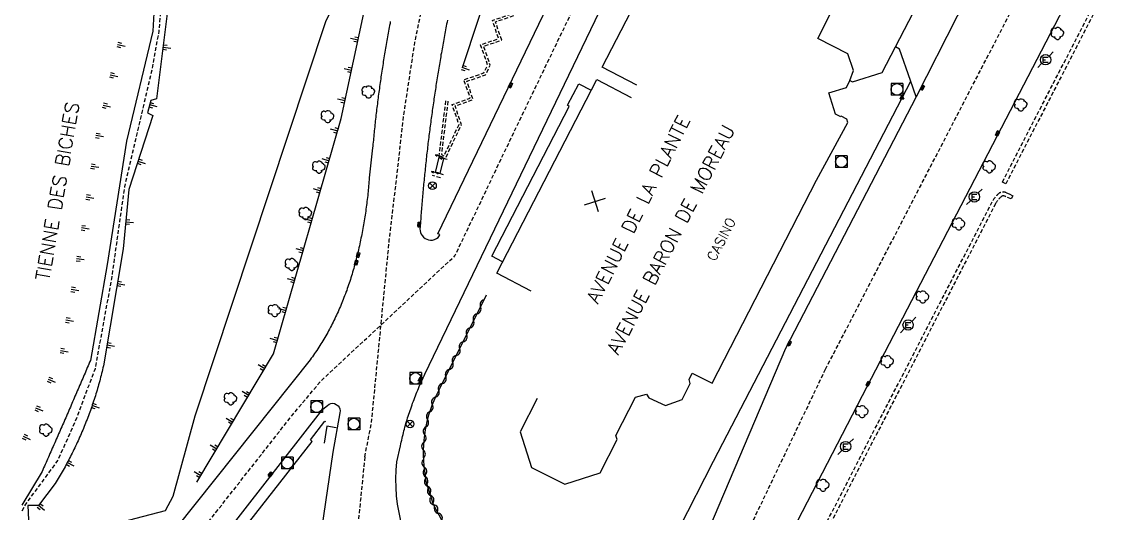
# Model space of a CAD drawing. Header units: millimetres. Extents: x 185000 to 186002, y 127000 to 128000.
# Drawn here: x 185000 to 185139.3, y 127398.8 to 127461.9 of the extents above; entities that cross this region are included whole.
import ezdxf
from ezdxf.enums import TextEntityAlignment as Align

# ---------------------------------------------------------------- set-up
doc = ezdxf.new("R2010")
doc.units = ezdxf.units.MM
doc.linetypes.add('DASHED', pattern=[0.75, 0.5, -0.25])
doc.layers.get('0').update_dxf_attribs({"linetype": 'CONTINUOUS'})
for name, color, linetype in [('W0001', 6, 'DASHED'), ('W0008', 7, 'CONTINUOUS'), ('W0100', 7, 'CONTINUOUS'), ('W0105', 7, 'CONTINUOUS'), ('W0112', 1, 'DASHED'), ('W0211', 2, 'CONTINUOUS'), ('W0300', 7, 'CONTINUOUS'), ('W0310', 3, 'CONTINUOUS'), ('W0334', 7, 'CONTINUOUS'), ('W0400', 7, 'CONTINUOUS'), ('W0420', 7, 'CONTINUOUS'), ('W0469', 7, 'CONTINUOUS'), ('W0471', 7, 'CONTINUOUS'), ('W0851', 7, 'CONTINUOUS'), ('W0984', 7, 'CONTINUOUS'), ('W0989', 7, 'CONTINUOUS'), ('W0991', 7, 'CONTINUOUS')]:
    doc.layers.add(name, color=color, linetype=linetype)
doc.styles.get("Standard").update_dxf_attribs({"font": 'romans.shx', "width": 0.85})

# ---------------------------------------------------------------- blocks, each defined once
blk = doc.blocks.new('T300')
for p, q in [((-0.8, 0.51), (-0.86, 0.34)), ((-0.86, 0.34), (-0.86, 0.17)), ((-0.86, 0.17), (-0.74, 0.06)), ((-0.69, 0.63), (-0.8, 0.51)), ((-0.8, -0.06), (-0.74, 0.06)), ((-0.74, 0.06), (-0.69, 0.11)), ((-0.57, 0.69), (-0.69, 0.63)), ((-0.46, 0.69), (-0.57, 0.69)), ((-0.29, 0.63), (-0.46, 0.69)), ((-0.29, 0.63), (-0.17, 0.74)), ((-0.23, 0.57), (-0.29, 0.63)), ((-0.17, 0.74), (-0.06, 0.8)), ((-0.06, 0.8), (0.06, 0.8)), ((0.06, 0.8), (0.23, 0.74)), ((0.23, 0.74), (0.34, 0.63)), ((0.34, 0.63), (0.4, 0.51)), ((0.46, 0.46), (0.34, 0.46)), ((0.4, 0.51), (0.4, 0.46)), ((0.57, 0.4), (0.46, 0.46)), ((0.57, 0.4), (0.69, 0.29)), ((0.69, 0.29), (0.74, 0.17)), ((0.74, 0.06), (0.69, -0.17)), ((0.74, 0.17), (0.74, 0.06)), ((-0.8, -0.17), (-0.8, -0.06)), ((-0.8, -0.23), (-0.8, -0.17)), ((-0.74, -0.34), (-0.8, -0.23)), ((-0.69, -0.4), (-0.74, -0.34)), ((-0.51, -0.46), (-0.69, -0.4)), ((-0.4, -0.46), (-0.51, -0.46)), ((-0.4, -0.46), (-0.34, -0.46)), ((-0.34, -0.46), (-0.34, -0.4)), ((-0.34, -0.51), (-0.34, -0.46)), ((-0.29, -0.63), (-0.34, -0.51)), ((-0.17, -0.74), (-0.29, -0.63)), ((-0.06, -0.8), (-0.17, -0.74)), ((0.06, -0.8), (-0.06, -0.8)), ((0.17, -0.74), (0.06, -0.8)), ((0.23, -0.69), (0.17, -0.74)), ((0.29, -0.46), (0.23, -0.46)), ((0.29, -0.63), (0.23, -0.69)), ((0.46, -0.4), (0.29, -0.46)), ((0.34, -0.51), (0.29, -0.63)), ((0.34, -0.51), (0.34, -0.46)), ((0.57, -0.34), (0.46, -0.4)), ((0.63, -0.29), (0.57, -0.34)), ((0.69, -0.17), (0.63, -0.29))]:
    blk.add_line(p, q)
blk = doc.blocks.new('T400')
for p, q in [((-0.15, 0.3), (0.15, 0.3)), ((-0.15, -0.25), (-0.15, 0.3)), ((-0.15, 0.15), (0.15, 0.15)), ((-0.15, 0), (0.15, 0)), ((0.15, 0.3), (0.15, -0.25)), ((-0.15, -0.15), (0.15, -0.15)), ((-0.15, -0.25), (-0.15, -0.3)), ((-0.15, -0.3), (0.15, -0.3)), ((0.15, -0.3), (0.15, -0.25))]:
    blk.add_line(p, q)
blk = doc.blocks.new('T420')
for p, q in [((0.75, 0.75), (-0.75, 0.75)), ((-0.75, 0.75), (-0.75, -0.75)), ((0.75, 0.75), (0.75, -0.75)), ((0.75, -0.75), (-0.75, -0.75))]:
    blk.add_line(p, q)
blk.add_ellipse((0, 0), major_axis=(-0.53, 0.53), ratio=1, start_param=3.926991, end_param=10.210176)
blk = doc.blocks.new('t105o')
for p, q in [((-0.5, 0), (0.5, 0)), ((0.5, 0), (0.2, 0.1)), ((0.5, 0), (0.2, -0.1))]:
    blk.add_line(p, q)
blk = doc.blocks.new('t211o')
at = {"color": 0, "linetype": 'Continuous'}
for p, q in [((-0.29, 0.5), (-0.29, 0)), ((0, 1), (0, 0)), ((0.29, 0.5), (0.29, 0))]:
    blk.add_line(p, q, dxfattribs=at)
blk = doc.blocks.new('t310o')
at = {"color": 0, "linetype": 'Continuous'}
for centre, start, end in [((-0.5, 0.38), 216.8699, 323.1304), ((0.5, -0.37), 36.8699, 143.1303)]:
    blk.add_arc(centre, 0.625, start, end, dxfattribs=at)
blk = doc.blocks.new('t991o')
at = {"color": 0, "linetype": 'Continuous'}
for p, q in [((-1, 1), (1, -1)), ((-1, -1), (1, 1))]:
    blk.add_line(p, q, dxfattribs=at)
blk = doc.blocks.new('T471')
for p, q in [((-0.333334, 0.333334), (-0.333334, -0.333334)), ((-0.333334, 0.333334), (0.333334, 0.333334)), ((-0.333334, 0), (0, 0)), ((0.500001, 0.500001), (1.000002, 1.000002)), ((-0.500001, -0.500001), (-1.000002, -1.000002)), ((-0.333334, -0.333334), (0.333334, -0.333334))]:
    blk.add_line(p, q)
blk.add_ellipse((0, 0), major_axis=(0.471405, 0.471405), ratio=1, start_param=5.4977871438, end_param=11.780972451)
blk = doc.blocks.new('T851')
for p, q in [((-0.25, -0.15), (0, 0.32)), ((0, 0.32), (0.25, -0.15)), ((-0.25, -0.15), (0.25, -0.15))]:
    blk.add_line(p, q)
for major_axis in [(-0.106, 0.106), (-0.0354, 0.0354), (-0.0236, 0.0236)]:
    blk.add_ellipse((0, 0), major_axis=major_axis, ratio=1, start_param=3.926991, end_param=10.210176)
blk = doc.blocks.new('T469')
at = {"color": 0, "linetype": 'Continuous', "flags": 128}
for points in [[(-0.35, 0.35), (0.35, -0.35)], [(-0.35, -0.35), (0.35, 0.35)]]:
    blk.add_lwpolyline(points, dxfattribs=at)
at = {"color": 0, "linetype": 'Continuous'}
blk.add_circle((0, 0), 0.5, dxfattribs=at)

msp = doc.modelspace()

# ---------------------------------------------------------------- linework, layer by layer
at = {"layer": 'W0001', "flags": 128}
for points in [[(185044.1, 127406.01), (185044.96, 127410.43), (185047.25, 127433.85), (185048.31, 127442.78), (185049.09, 127449.82), (185050.54, 127459.27), (185052.22, 127467.42), (185055.09, 127477.56), (185057.33, 127484.09), (185061.12, 127493.35), (185065.54, 127502.47), (185073.23, 127515.91), (185081.94, 127530.81), (185088.82, 127542.57), (185096.24, 127555.26), (185105.56, 127571.2), (185108.08, 127576.06), (185110.36, 127581.14), (185111.69, 127584.36), (185117.97, 127600.46), (185149.17, 127671.48, 1.007466), (185138.24, 127676.28), (185136.33, 127673.55), (185104.08, 127622.6), (185056.14, 127544.08), (185054.1, 127540.35), (185052.04, 127536.2), (185050.14, 127531.78), (185049.01, 127528.59), (185048.28, 127526.1), (185047.89, 127524.96), (185047.51, 127523.51), (185047.29, 127522.72), (185046.92, 127521.63), (185046.62, 127520.79), (185045.82, 127519.4), (185044.92, 127518.46), (185043.24, 127517.58), (185041.84, 127517.2), (185040.06, 127517.23), (185038.66, 127517.57), (185036.93, 127518.65), (185035.73, 127520.25), (185035.02, 127522.09), (185034.96, 127523.51), (185035.18, 127524.75), (185035.63, 127526.41), (185036.42, 127528.93), (185044.37, 127547.28), (185057.32, 127576.74), (185068.89, 127602.76), (185076.34, 127619.5), (185079.74, 127627.15), (185082.49, 127633.19), (185085.17, 127638.57), (185088.64, 127644.83), (185092.15, 127650.37), (185097.02, 127657.36), (185117.86, 127685.83), (185120.03, 127688.62), (185125.06, 127695.12), (185127.72, 127698.57), (185131.31, 127702.97), (185135.51, 127707.61), (185139.86, 127711.92), (185143.87, 127715.56), (185148.56, 127719.54), (185152.8, 127723.14), (185159.17, 127728.56)], [(185044.1, 127406.01), (185040.72, 127372.47), (185038.38, 127357.19), (185035.94, 127341.3), (185032.55, 127319.17, 0.029296), (185031.27, 127305.48, 0.241246), (185033.75, 127300.18, 0.047836), (185041.88, 127295.05, 0.20297)]]:
    msp.add_lwpolyline(points, format="xyb", dxfattribs=at)
for points in [[(185000, 127366.94), (185006.69, 127375.66), (185034.89, 127411.52), (185038.47, 127415.78), (185055.69, 127431.84), (185062.05, 127445.18), (185069.44, 127460.53), (185075.07, 127472.2), (185081.7, 127485.98), (185086.07, 127495.04), (185089.45, 127502.06), (185093.39, 127510.22), (185096.46, 127516.37), (185098.73, 127520.53), (185101.34, 127526.2), (185106.09, 127533.07), (185111.51, 127540.02), (185116.53, 127546.17), (185149.1, 127586.14)], [(185022.64, 127497.3), (185023.82, 127495.79), (185019.61, 127479.37), (185018.73, 127474.41), (185018.46, 127470.72), (185017.63, 127460.71), (185016.61, 127455.16), (185013.21, 127440.7), (185011.53, 127428.88), (185009.43, 127417.34), (185006.84, 127410.48), (185004.63, 127405.58), (185000.5, 127399.96), (185000, 127399)]]:
    msp.add_lwpolyline(points, dxfattribs=at)
at = {"layer": 'W0001'}
msp.add_lwpolyline([(185041.25, 127293.54), (185045.03, 127302.65), (185049, 127311.43), (185053.51, 127320.78), (185058.73, 127331.2), (185072.89, 127358.54), (185088.22, 127385.74), (185103.31, 127417.27), (185120.22, 127449.87), (185135.65, 127479.6), (185146.44, 127500.54), (185160.67, 127527.81), (185171.5, 127548.68), (185187.7, 127579.92)], dxfattribs=at)
at = {"layer": 'W0008'}
for points in [[(185175.62, 127612.43), (185181.58, 127619.71, -0.128771), (185186.3, 127623.12, -0.34304), (185197.47, 127621.01, -0.266968), (185198.3, 127612.68), (185178.51, 127574.52), (185168.22, 127554.95), (185155.94, 127531.31), (185137.15, 127495.06), (185131.82, 127484.91), (185120.24, 127462.62), (185114.97, 127452.26), (185098.18, 127419.93), (185086.94, 127393.53, -0.132663), (185080.08, 127383.81, -0.214283), (185066.28, 127380.75, -0.164748), (185053.1, 127389.09, -0.199124), (185048.2, 127405.4)], [(185039.99, 127406.61), (185037.15, 127387.35), (185032.77, 127358.07), (185027.06, 127320.03), (185024.6, 127305.29, -0.230221), (185026.2, 127303.62), (185027, 127301.17, 0.081453), (185028.72, 127298.14), (185030.63, 127295.77, -0.09149), (185033.15, 127289.93, -0.103753)]]:
    msp.add_lwpolyline(points, format="xyb", dxfattribs=at)
msp.add_lwpolyline([(185046.62, 127291.35), (185050.36, 127300.34), (185054.25, 127308.97), (185058.72, 127318.22), (185063.9, 127328.57), (185078.04, 127355.88), (185092.01, 127382.88), (185108.07, 127413.89), (185125.36, 127447.2), (185140.81, 127476.93), (185151.59, 127497.87), (185165.81, 127525.13), (185176.65, 127546.01), (185192.79, 127577.13)], dxfattribs=at)
at = {"layer": 'W0008', "flags": 128}
msp.add_lwpolyline([(185048.2, 127405.4), (185048.69, 127407.45), (185048.74, 127407.69), (185048.79, 127407.93), (185048.84, 127408.17), (185048.89, 127408.41), (185048.95, 127408.65), (185049.01, 127408.89), (185049.07, 127409.13), (185049.13, 127409.37), (185049.19, 127409.6), (185049.26, 127409.84), (185049.32, 127410.08), (185049.39, 127410.32), (185049.46, 127410.55), (185049.53, 127410.79), (185049.6, 127411.02), (185049.68, 127411.26), (185049.75, 127411.49), (185049.83, 127411.73), (185049.91, 127411.97), (185050, 127412.21), (185050.08, 127412.45), (185050.17, 127412.69), (185050.25, 127412.92), (185050.34, 127413.16), (185050.43, 127413.4), (185050.52, 127413.63), (185050.61, 127413.87), (185050.71, 127414.1), (185050.8, 127414.34), (185050.9, 127414.57), (185050.99, 127414.8), (185051.09, 127415.04), (185051.19, 127415.27), (185051.29, 127415.5), (185051.4, 127415.73), (185051.5, 127415.96), (185051.61, 127416.19), (185051.71, 127416.42), (185051.82, 127416.65), (185095.05, 127506.38, -0.06569)], format="xyb", dxfattribs=at)
for points in [[(185069.9, 127502.33), (185071.19, 127499.98), (185056.6, 127456)], [(185054.72, 127462.09), (185054.67, 127461.84), (185054.62, 127461.6), (185054.57, 127461.35), (185054.52, 127461.1), (185054.48, 127460.86), (185054.43, 127460.61), (185054.39, 127460.37), (185054.34, 127460.12), (185054.29, 127459.87), (185054.25, 127459.63), (185054.2, 127459.38), (185054.16, 127459.14), (185054.11, 127458.89), (185054.07, 127458.64), (185054.03, 127458.4), (185053.98, 127458.15), (185053.94, 127457.9), (185053.89, 127457.66), (185053.85, 127457.41), (185053.81, 127457.16), (185053.77, 127456.92), (185053.73, 127456.67), (185053.68, 127456.42), (185053.64, 127456.18), (185053.6, 127455.93), (185053.56, 127455.68), (185053.52, 127455.44), (185053.48, 127455.19), (185053.44, 127454.94), (185053.4, 127454.7), (185053.36, 127454.45), (185053.32, 127454.2), (185053.28, 127453.96), (185053.24, 127453.71), (185053.21, 127453.46), (185053.17, 127453.21), (185053.13, 127452.97), (185053.09, 127452.72), (185053.06, 127452.47), (185053.02, 127452.23), (185052.98, 127451.98), (185052.95, 127451.73), (185052.91, 127451.48), (185052.87, 127451.24), (185052.84, 127450.99), (185052.8, 127450.74), (185052.77, 127450.49), (185052.74, 127450.25), (185052.7, 127450), (185052.67, 127449.75), (185052.63, 127449.5), (185052.6, 127449.25), (185052.57, 127449.01), (185052.53, 127448.76), (185052.5, 127448.51), (185052.47, 127448.26), (185052.44, 127448.01), (185052.41, 127447.77), (185052.38, 127447.52), (185052.34, 127447.27), (185052.31, 127447.02), (185052.28, 127446.77), (185052.25, 127446.53), (185052.22, 127446.28), (185052.19, 127446.03), (185052.16, 127445.78), (185052.14, 127445.53), (185052.11, 127445.28), (185052.08, 127445.04), (185052.05, 127444.79), (185052.02, 127444.54), (185051.99, 127444.29), (185051.97, 127444.04), (185051.94, 127443.79), (185051.91, 127443.54), (185051.89, 127443.3), (185051.86, 127443.05), (185051.84, 127442.8), (185051.81, 127442.55), (185051.78, 127442.3), (185051.76, 127442.05), (185051.73, 127441.8), (185051.71, 127441.55), (185051.69, 127441.3), (185051.66, 127441.05), (185051.64, 127440.81), (185051.62, 127440.56), (185051.59, 127440.31), (185051.57, 127440.06), (185051.55, 127439.81), (185051.53, 127439.56), (185051.5, 127439.31), (185051.48, 127439.06), (185051.46, 127438.81), (185051.44, 127438.56), (185051.42, 127438.31), (185051.4, 127438.06), (185051.38, 127437.81), (185051.36, 127437.56), (185051.34, 127437.31), (185051.32, 127437.06), (185051.3, 127436.81), (185051.28, 127436.56), (185051.27, 127436.31), (185051.25, 127436.06), (185051.23, 127435.81), (185051.21, 127435.56), (185051.19, 127435.31), (185051.21, 127435.07), (185051.27, 127434.85), (185051.36, 127434.64), (185051.49, 127434.43), (185051.65, 127434.25), (185051.86, 127434.08), (185052.07, 127433.96), (185052.3, 127433.89), (185052.55, 127433.86), (185052.81, 127433.87), (185053.07, 127433.94), (185053.31, 127434.05), (185053.51, 127434.21), (185053.68, 127434.43), (185053.76, 127434.56), (185053.48, 127434.67), (185073.22, 127475.66)], [(185047.38, 127461.92), (185047.34, 127461.67), (185047.29, 127461.43), (185047.24, 127461.18), (185047.2, 127460.94), (185047.15, 127460.69), (185047.11, 127460.45), (185047.06, 127460.2), (185047.02, 127459.96), (185046.97, 127459.72), (185046.93, 127459.47), (185046.89, 127459.23), (185046.84, 127458.98), (185046.8, 127458.74), (185046.76, 127458.49), (185046.72, 127458.25), (185046.68, 127458), (185046.64, 127457.76), (185046.6, 127457.51), (185046.55, 127457.27), (185046.52, 127457.02), (185046.48, 127456.78), (185046.44, 127456.53), (185046.4, 127456.29), (185046.36, 127456.04), (185046.32, 127455.79), (185046.28, 127455.55), (185046.25, 127455.3), (185046.21, 127455.06), (185046.17, 127454.81), (185046.14, 127454.57), (185046.1, 127454.32), (185046.07, 127454.08), (185046.03, 127453.83), (185046, 127453.58), (185045.97, 127453.34), (185045.93, 127453.09), (185045.9, 127452.85), (185045.87, 127452.6), (185045.83, 127452.35), (185045.8, 127452.11), (185045.77, 127451.86), (185045.74, 127451.61), (185045.71, 127451.37), (185045.68, 127451.12), (185045.65, 127450.88), (185045.62, 127450.63), (185045.59, 127450.38), (185045.56, 127450.14), (185045.53, 127449.89), (185045.5, 127449.64), (185045.48, 127449.39), (185045.45, 127449.15), (185045.42, 127448.9), (185045.4, 127448.65), (185045.37, 127448.41), (185045.34, 127448.16), (185045.32, 127447.91), (185045.29, 127447.67), (185045.27, 127447.42), (185045.24, 127447.17), (185045.22, 127446.92), (185045.2, 127446.68), (185045.17, 127446.43), (185045.15, 127446.18), (185045.13, 127445.93), (185045.11, 127445.69), (185044.67, 127441.84), (185044.65, 127441.59), (185044.63, 127441.34), (185044.61, 127441.09), (185044.59, 127440.84), (185044.57, 127440.58), (185044.55, 127440.33), (185044.52, 127440.08), (185044.5, 127439.83), (185044.47, 127439.58), (185044.44, 127439.33), (185044.41, 127439.08), (185044.38, 127438.83), (185044.35, 127438.58), (185044.32, 127438.33), (185044.29, 127438.08), (185044.25, 127437.83), (185044.22, 127437.58), (185044.18, 127437.33), (185044.14, 127437.08), (185044.11, 127436.83), (185044.07, 127436.59), (185044.03, 127436.34), (185043.98, 127436.09), (185043.94, 127435.84), (185043.9, 127435.59), (185043.85, 127435.35), (185043.81, 127435.1), (185043.76, 127434.85), (185043.71, 127434.6), (185043.66, 127434.36), (185043.61, 127434.11), (185043.56, 127433.86), (185043.51, 127433.62), (185043.46, 127433.37), (185043.4, 127433.12), (185043.35, 127432.88), (185043.29, 127432.63), (185043.23, 127432.39), (185043.17, 127432.14), (185043.11, 127431.9), (185043.05, 127431.65), (185042.99, 127431.41), (185042.93, 127431.17), (185042.87, 127430.93), (185042.8, 127430.69), (185042.74, 127430.45), (185042.67, 127430.21), (185042.6, 127429.98), (185042.53, 127429.74), (185042.46, 127429.5), (185042.39, 127429.27), (185042.32, 127429.03), (185042.24, 127428.8), (185042.17, 127428.56), (185042.09, 127428.33), (185042.01, 127428.1), (185041.93, 127427.87), (185041.85, 127427.63), (185041.77, 127427.4), (185041.68, 127427.17), (185041.6, 127426.94), (185041.51, 127426.71), (185041.42, 127426.48), (185041.33, 127426.25), (185041.24, 127426.02), (185041.15, 127425.79), (185041.05, 127425.57), (185040.96, 127425.34), (185040.86, 127425.11), (185040.76, 127424.89), (185040.66, 127424.66), (185040.56, 127424.44), (185040.45, 127424.21), (185040.35, 127423.99), (185040.24, 127423.76), (185040.13, 127423.54), (185040.02, 127423.32), (185039.91, 127423.1), (185039.8, 127422.88), (185039.68, 127422.66), (185039.57, 127422.44), (185039.45, 127422.23), (185039.33, 127422.01), (185039.21, 127421.8), (185039.09, 127421.58), (185038.96, 127421.37), (185038.84, 127421.15), (185038.71, 127420.94), (185038.58, 127420.73), (185038.45, 127420.52), (185038.32, 127420.31), (185038.19, 127420.11), (185038.05, 127419.9), (185037.92, 127419.69), (185037.78, 127419.49), (185037.64, 127419.28), (185037.5, 127419.08), (185037.36, 127418.88), (185037.21, 127418.68), (185037.07, 127418.47), (185010.11, 127384.72)], [(185061.78, 127431.09), (185060.44, 127431.79), (185070.38, 127451.02), (185070.14, 127451.17), (185071.6, 127453.94), (185073.18, 127453.12)], [(185001.06, 127363.87), (185038.72, 127412.13), (185039.29, 127412.61), (185039.5, 127412.78), (185039.72, 127412.88), (185039.95, 127412.91), (185040.19, 127412.86), (185040.44, 127412.75), (185040.66, 127412.59), (185040.82, 127412.39), (185040.9, 127412.18), (185040.92, 127411.93), (185040.88, 127411.66), (185039.99, 127406.61)], [(185026.18, 127393.26), (185025.96, 127393.44), (185037.33, 127408.01), (185037.11, 127408.22), (185038.96, 127410.6), (185039.06, 127410.55)], [(185040.4, 127409.74), (185039.24, 127409.96), (185038.89, 127407.79)]]:
    msp.add_lwpolyline(points, dxfattribs=at)
at = {"layer": 'W0100', "flags": 128}
msp.add_lwpolyline([(185079.05, 127453.75), (185074.61, 127456.05), (185081.98, 127470.31), (185083.46, 127469.54), (185084.86, 127472.37, -0.074889), (185089, 127488.55), (185088.7, 127488.7), (185092.33, 127495.69), (185092.56, 127495.57, -0.053931), (185099.85, 127505.18), (185107.81, 127501.07), (185124.49, 127533.34), (185123.79, 127535.51), (185124.82, 127537.5), (185127, 127538.19), (185129.23, 127536.95), (185131.68, 127537.9), (185136.12, 127535.6)], format="xyb", dxfattribs=at)
for points in [[(185066.26, 127413.51), (185064.06, 127409.24), (185065.53, 127404.68), (185069.81, 127402.5), (185074.36, 127403.98), (185076.53, 127408.26), (185076.37, 127408.75), (185078.89, 127413.71), (185080.3, 127414.08), (185080.62, 127413.62), (185082.73, 127412.61), (185084.88, 127413.41), (185085.9, 127415.43), (185085.77, 127415.97), (185086.16, 127416.77), (185088.74, 127415.47), (185102.16, 127441.54), (185106.17, 127448.97), (185106.04, 127449.39), (185105.32, 127449.78), (185105.26, 127449.67), (185104.58, 127450.01), (185103.72, 127452.75), (185105.99, 127453.46), (185106.44, 127454.34), (185106.89, 127455.62), (185106.2, 127457.79), (185102.32, 127459.74), (185110.49, 127475.96)], [(185065.5, 127427.32), (185061.06, 127429.61), (185073.91, 127454.47), (185078.35, 127452.17)], [(185053.64, 127444.67), (185053.15, 127442.54)], [(185054.22, 127444.32), (185053.74, 127442.4)]]:
    msp.add_lwpolyline(points, dxfattribs=at)
at = {"layer": 'W0112'}
msp.add_lwpolyline([(185126.04, 127441.32), (185151.75, 127491.05, -0.112515), (185152.66, 127492.16, -0.283373), (185153.58, 127492.22), (185153.95, 127492.08), (185154.39, 127491.85), (185154.19, 127491.45), (185153.37, 127491.77, 0.294521), (185152.96, 127491.76, 0.111553), (185152.19, 127490.82), (185126.48, 127441.09)], format="xyb", close=True, dxfattribs=at)
at = {"layer": 'W0112', "flags": 128}
for points in [[(185054.47, 127451.73), (185053.63, 127444.68), (185054.43, 127444.29), (185056.53, 127448.68), (185055.7, 127451.09), (185058.03, 127451.89), (185057.22, 127454.25), (185059.6, 127455.07), (185060.22, 127456.32), (185059.38, 127458.75), (185061.69, 127459.55), (185060.88, 127461.88), (185063.26, 127462.7), (185062.45, 127465.04), (185063.2, 127465.35), (185062.79, 127466.53)], [(185054.77, 127451.69), (185053.95, 127444.85), (185054.29, 127444.69), (185056.21, 127448.7), (185055.32, 127451.27), (185057.65, 127452.08), (185056.83, 127454.44), (185059.39, 127455.32), (185059.89, 127456.34), (185058.99, 127458.94), (185061.31, 127459.73), (185060.5, 127462.06), (185062.88, 127462.88), (185062.07, 127465.21), (185062.82, 127465.52), (185062.51, 127466.43)], [(185053.81, 127441.87), (185052.8, 127442.15)]]:
    msp.add_lwpolyline(points, dxfattribs=at)
at = {"layer": 'W0112'}
msp.add_lwpolyline([(185099.02, 127389.04), (185124.73, 127438.76, -0.112515), (185125.64, 127439.88, -0.283373), (185126.56, 127439.93), (185126.93, 127439.79), (185127.37, 127439.56), (185127.17, 127439.16), (185126.34, 127439.48, 0.294521), (185125.94, 127439.47, 0.111553), (185125.17, 127438.54), (185099.46, 127388.81), (185082.96, 127356.86), (185063.97, 127320.17), (185058.63, 127309.46), (185053.96, 127299.53), (185049.18, 127288.67)], format="xyb", dxfattribs=at)
at = {"layer": 'W0211', "flags": 128}
for points in [[(185000, 127392.13), (185002.8, 127393.97), (185008.14, 127396.43), (185018.49, 127399.13), (185019.48, 127400.99), (185022.28, 127411.28), (185039.07, 127461.94), (185043.59, 127471.39), (185049.4, 127477.66)], [(185022.52, 127402.77), (185032.37, 127419.26), (185041.08, 127449.46), (185045.69, 127471.01), (185049.41, 127476.36)], [(185017.69, 127475.39), (185016.87, 127460.71), (185013.46, 127446.57), (185010.99, 127430.72), (185008.83, 127418.4), (185008.73, 127418.17), (185008.63, 127417.94), (185008.53, 127417.71), (185008.43, 127417.48), (185008.34, 127417.25), (185008.24, 127417.02), (185008.14, 127416.79), (185008.04, 127416.56), (185007.94, 127416.33), (185007.84, 127416.1), (185007.74, 127415.87), (185007.64, 127415.64), (185007.55, 127415.41), (185007.45, 127415.18), (185007.35, 127414.95), (185007.25, 127414.72), (185007.15, 127414.49), (185007.05, 127414.26), (185006.95, 127414.03), (185006.85, 127413.8), (185006.75, 127413.57), (185006.65, 127413.34), (185006.55, 127413.11), (185006.45, 127412.88), (185006.36, 127412.65), (185006.26, 127412.42), (185006.16, 127412.19), (185006.06, 127411.96), (185005.96, 127411.73), (185005.86, 127411.5), (185005.76, 127411.27), (185005.66, 127411.04), (185005.56, 127410.81), (185005.46, 127410.58), (185005.36, 127410.35), (185005.26, 127410.12), (185005.16, 127409.89), (185005.05, 127409.66), (185004.95, 127409.43), (185004.85, 127409.2), (185004.75, 127408.97), (185004.65, 127408.74), (185004.55, 127408.51), (185004.45, 127408.28), (185004.35, 127408.05), (185004.25, 127407.82), (185004.15, 127407.59), (185004.04, 127407.36), (185003.94, 127407.13), (185003.84, 127406.9), (185003.74, 127406.67), (185003.64, 127406.44), (185003.54, 127406.21), (185003.43, 127405.98), (185003.33, 127405.75), (185003.23, 127405.52), (185003.13, 127405.29), (185003.03, 127405.06), (185002.92, 127404.83), (185002.82, 127404.6), (185002.72, 127404.37), (185002.62, 127404.14), (185000, 127399.84)], [(185019.02, 127465.38), (185017.31, 127452.01), (185016.6, 127451.8), (185016.19, 127450.2), (185016.87, 127449.85), (185013.79, 127440.37), (185013.04, 127432.72), (185010.51, 127417.7), (185010.45, 127417.45), (185010.39, 127417.21), (185010.34, 127416.97), (185010.28, 127416.73), (185010.22, 127416.49), (185010.15, 127416.25), (185010.09, 127416.01), (185010.03, 127415.77), (185009.96, 127415.53), (185009.89, 127415.29), (185009.82, 127415.05), (185009.76, 127414.82), (185009.69, 127414.58), (185009.61, 127414.34), (185009.54, 127414.11), (185009.47, 127413.87), (185009.39, 127413.63), (185009.32, 127413.4), (185009.24, 127413.16), (185009.16, 127412.93), (185009.08, 127412.69), (185009, 127412.46), (185008.92, 127412.23), (185008.83, 127411.99), (185008.75, 127411.76), (185008.66, 127411.53), (185008.58, 127411.29), (185008.49, 127411.06), (185008.4, 127410.83), (185008.31, 127410.6), (185008.22, 127410.37), (185008.13, 127410.14), (185008.03, 127409.91), (185007.94, 127409.68), (185007.84, 127409.45), (185007.74, 127409.22), (185007.64, 127408.99), (185007.55, 127408.76), (185007.44, 127408.54), (185007.34, 127408.31), (185007.24, 127408.09), (185007.14, 127407.86), (185007.03, 127407.64), (185006.93, 127407.41), (185006.82, 127407.19), (185006.71, 127406.96), (185006.6, 127406.74), (185006.49, 127406.52), (185006.38, 127406.3), (185006.27, 127406.08), (185006.15, 127405.86), (185006.04, 127405.64), (185005.92, 127405.42), (185005.8, 127405.2), (185005.69, 127404.98), (185005.57, 127404.76), (185005.45, 127404.55), (185005.32, 127404.33), (185005.2, 127404.11), (185005.08, 127403.9), (185004.95, 127403.68), (185004.83, 127403.47), (185004.7, 127403.26), (185004.57, 127403.04), (185004.44, 127402.83), (185004.31, 127402.62), (185002.17, 127399.77), (185000.81, 127399.77), (185000.93, 127396.99)]]:
    msp.add_lwpolyline(points, dxfattribs=at)
at = {"layer": 'W0310', "flags": 128}
msp.add_lwpolyline([(185051.74, 127404.88, -0.155986), (185053.88, 127415.06), (185059.75, 127426.84)], format="xyb", dxfattribs=at)
at = {"layer": 'W0310'}
msp.add_lwpolyline([(185083.03, 127394.87), (185081.53, 127393.47), (185079.9, 127392.18), (185078.14, 127391.08), (185076.27, 127390.18), (185074.32, 127389.5), (185071.25, 127388.93), (185068.14, 127388.9), (185066.03, 127389.19), (185063.97, 127389.73), (185061.15, 127390.93), (185058.57, 127392.59), (185056.29, 127394.71), (185054.4, 127397.19), (185052.94, 127399.92), (185051.98, 127402.85), (185051.74, 127404.88)], dxfattribs=at)
at = {"layer": 'W0334'}
for points in [[(185106.44, 127454.34), (185106.78, 127454.17), (185110.58, 127455.4), (185112.29, 127458.67), (185115.73, 127465.31), (185114.9, 127468.05), (185108.31, 127471.62)], [(185114.96, 127452.27), (185114.24, 127454.34), (185112.84, 127458.38), (185112.29, 127458.67)]]:
    msp.add_lwpolyline(points, dxfattribs=at)
at = {"layer": 'W0334', "flags": 128}
msp.add_lwpolyline([(185083.03, 127394.87), (185084.51, 127396.84), (185088.93, 127405.47), (185090.12, 127407.79), (185114.26, 127454.28)], dxfattribs=at)

# ---------------------------------------------------------------- block references
at = {"layer": 'W0105'}
for p, rotation in [((185053.64, 127444.67), 161.6374666777117), ((185054.22, 127444.32), 165.5786577633677), ((185053.15, 127442.54), 165.3231331437845), ((185053.74, 127442.4), 163.936261546673)]:
    msp.add_blockref('t105o', p, dxfattribs=dict(at, rotation=rotation))
at = {"layer": 'W0211'}
for p, rotation in [((185043.25, 127459.59), 77.92826071276868), ((185012.33, 127458.94), 256.4638732576487), ((185018.16, 127458.61), 262.7096004696564), ((185011.39, 127455.05), 256.4638732576487), ((185042.41, 127455.68), 77.92826071276868), ((185056.6, 127456.01), 251.6505870518618), ((185010.46, 127451.16), 256.4638732576487), ((185016.45, 127451.22), 255.7045597235351), ((185041.58, 127451.77), 77.92826071276868), ((185040.63, 127447.88), 73.91766924077525), ((185009.53, 127447.27), 261.1353270236839), ((185014.96, 127443.97), 251.9725251436975), ((185039.52, 127444.04), 73.91766924077525), ((185008.91, 127443.32), 261.1353270236839), ((185038.41, 127440.2), 73.91766924077525), ((185008.29, 127439.37), 261.1353270236839), ((185007.68, 127435.42), 261.1353270236839), ((185013.38, 127436.18), 264.414203729114), ((185037.3, 127436.35), 73.91766924077525), ((185036.2, 127432.51), 73.91766924077525), ((185007.06, 127431.46), 261.1353270236839), ((185035.09, 127428.67), 73.91766924077525), ((185006.37, 127427.52), 260.0337325596665), ((185012.29, 127428.26), 260.4414583113962), ((185033.98, 127424.82), 73.91766924077525), ((185005.68, 127423.58), 260.0337325596665), ((185010.96, 127420.37), 260.4414583113962), ((185032.87, 127420.98), 73.91766924077525), ((185004.98, 127419.65), 260.0337325596665), ((185031.24, 127417.36), 59.14341733067822), ((185003.43, 127415.96), 246.6667777601597), ((185029.19, 127413.93), 59.14341733067822), ((185001.84, 127412.29), 246.4474545168239), ((185009.05, 127412.61), 250.9340229383461), ((185027.14, 127410.5), 59.14341733067822), ((185000.23, 127408.63), 246.169239282591), ((185025.09, 127407.06), 59.14341733067822), ((185005.85, 127405.29), 241.829051311903), ((185023.04, 127403.63), 59.14341733067822), ((185002.17, 127399.77), 231.6133841172997)]:
    msp.add_blockref('t211o', p, dxfattribs=dict(at, rotation=rotation))
at = {"layer": 'W0300'}
for p in [(185133.14, 127460.39), (185044.59, 127452.87), (185128.43, 127451.22), (185039.35, 127449.72), (185124.38, 127443.26), (185038.22, 127443.22), (185036.49, 127437.28), (185120.45, 127435.92), (185034.72, 127430.72), (185115.81, 127426.55), (185032.54, 127424.79), (185111.26, 127418.26), (185026.87, 127413.47), (185108.02, 127411.82), (185003.13, 127409.45), (185102.99, 127402.37)]:
    msp.add_blockref('T300', p, dxfattribs=at)
at = {"layer": 'W0310'}
for p, rotation in [((185058.98, 127425.29), 63.48495266809374), ((185058.08, 127423.5), 63.48495266809374), ((185057.19, 127421.71), 63.48495266809374), ((185056.3, 127419.92), 63.48495266809374), ((185055.4, 127418.13), 63.48495266809374), ((185054.51, 127416.34), 63.48495266809374), ((185053.6, 127414.56), 62.34926788396834), ((185052.78, 127412.74), 69.05630806241011), ((185052.17, 127410.83), 75.76334824085184), ((185051.8, 127408.87), 82.47038841929356), ((185051.65, 127406.88), 89.17742859773529), ((185051.76, 127404.71), 96.76699133489504), ((185051.91, 127403.47), 96.76699133489504), ((185052.18, 127402.25), 108.2155337304426), ((185052.57, 127401.06), 108.2155337304426), ((185052.97, 127399.88), 118.0894027355813), ((185053.55, 127398.78), 118.0894027355813)]:
    msp.add_blockref('t310o', p, dxfattribs=dict(at, rotation=rotation))
at = {"layer": 'W0400'}
for p, rotation in [((185062.83, 127453.75), 334.4679499802735), ((185115.76, 127453.45), 332.557578420387), ((185125.41, 127447.54), 152.5575784204217), ((185051.09, 127435.87), 355.2193961639358), ((185043.25, 127431.96), 346.6301387426084), ((185043.01, 127430.95), 166.6301387457452), ((185098.66, 127420.57), 152.5444617624198), ((185051.25, 127415.98), 151.9297803183459), ((185108.77, 127415.42), 332.5659714663598), ((185031.97, 127403.77), 321.6614688037785)]:
    msp.add_blockref('T400', p, dxfattribs=dict(at, rotation=rotation))
at = {"layer": 'W0420'}
for p in [(185112.5, 127453.21), (185105.35, 127443.93), (185050.62, 127416.09), (185037.91, 127412.46), (185042.69, 127410.23), (185034.14, 127405.24)]:
    msp.add_blockref('T420', p, dxfattribs=at)
at = {"layer": 'W0469'}
for p in [(185052.79, 127440.84), (185049.91, 127410.24)]:
    msp.add_blockref('T469', p, dxfattribs=at)
at = {"layer": 'W0471'}
for p in [(185131.59, 127457.02), (185122.44, 127439.41), (185113.93, 127422.96), (185105.9, 127407.35)]:
    msp.add_blockref('T471', p, dxfattribs=at)
at = {"layer": 'W0851'}
msp.add_blockref('T851', (185113.14, 127452.17), dxfattribs=at)
at = {"layer": 'W0991', "rotation": 62.67082649117911}
msp.add_blockref('t991o', (185073.7, 127438.82), dxfattribs=at)

# ---------------------------------------------------------------- texts
at = {"layer": 'W0984'}
msp.add_text('CASINO', height=1.25, rotation=62.7645, dxfattribs=at).set_placement((185089.91, 127433.96), align=Align.MIDDLE)
at = {"layer": 'W0989'}
for s, rotation, p in [('TIENNE DES BICHES', 80.3574, (185004.61, 127440.15)), ('AVENUE DE LA PLANTE', 63.3039, (185079.24, 127437.84)), ('AVENUE BARON DE MOREAU', 62.5759, (185083.43, 127433.92))]:
    msp.add_text(s, height=1.75, rotation=rotation, dxfattribs=at).set_placement(p, align=Align.MIDDLE)

doc.saveas('drawing.dxf')
